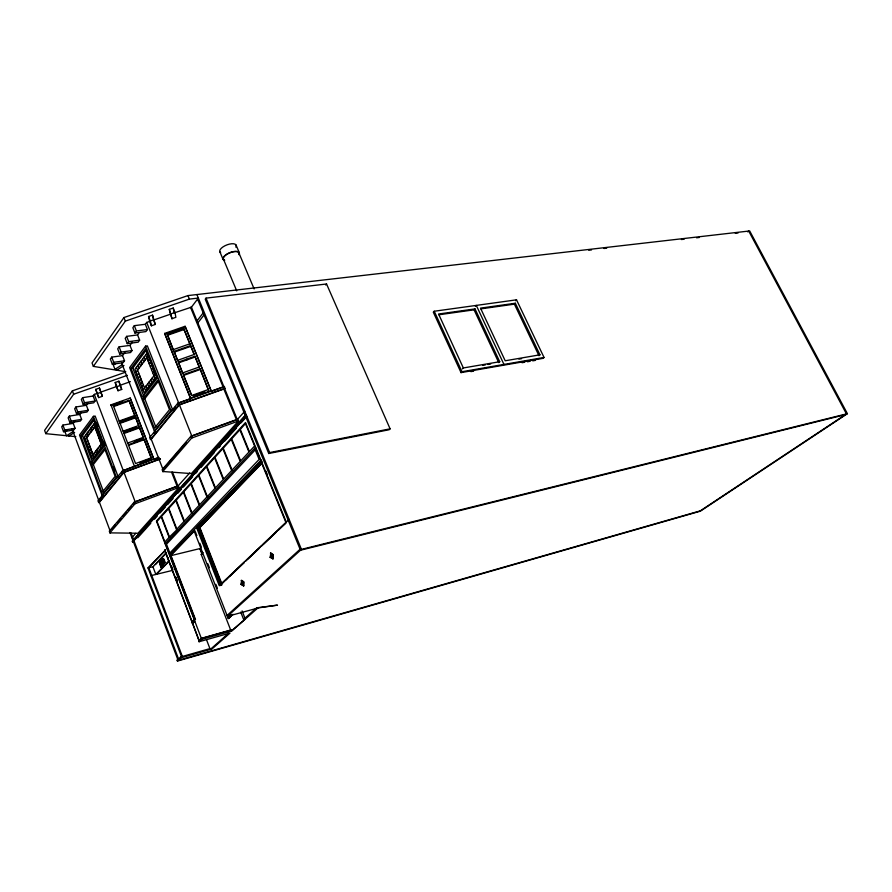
<?xml version="1.0" encoding="UTF-8"?>
<svg xmlns="http://www.w3.org/2000/svg" width="892" height="892" viewBox="0 0 892 892"><rect width="100%" height="100%" fill="white"/><g stroke="black" fill="none" stroke-linecap="round" stroke-linejoin="round"><path stroke-width="1.34" d="M161.452 560.466L161.363 560.589A1.672 0.78 77.5 0 0 161.218 560.934A1.583 0.736 77.5 0 0 161.184 561.67C161.118 561.837 163.191 561.213 162.266 564.29L163.292 562.897L163.649 564.246L162.444 565.506L161.998 560.789A1.327 0.624 77.5 0 0 161.485 560.388M241.018 584.327L241.609 580.302L243.951 581.896L243.795 585.832L241.018 584.327L243.795 585.832M243.36 585.944L243.516 582.008L241.175 580.413M270.209 557.255L270.845 553.073L273.32 554.668L273.13 558.76L270.209 557.255L273.13 558.76M270.655 557.143L270.845 553.073M272.696 558.86L272.885 554.779L270.399 553.185M162.266 564.29L162.299 560.722A1.327 0.624 77.5 0 0 161.798 560.321L161.307 560.421M161.073 566.766C160.66 565.729 156.613 555.092 161.775 565.829C163.637 565.227 160.75 559.775 161.352 562.283M160.181 561.804L160.081 563.175M163.024 558.816L162.779 559.875M124.735 372.455L72.386 390.852L44.6 430.39L45.804 433.657L75.831 436.656M209.921 648.618L180.708 656.947L177.129 660.192L177.463 661.05L700.365 511.172L847.4 413.676L749.681 230.95L187.944 295.587L123.932 317.541L92.032 362.921L93.348 366.378L125.783 371.696M45.804 433.657L73.657 394.242L127.344 375.331M93.348 366.378L125.337 321.12L189.383 299.11L198.347 298.062L191.445 307.171L174.096 312.947M73.244 423.377L62.919 425.094L61.704 426.789L63.533 431.706L73.846 429.955L75.073 428.272L73.244 423.377L74.75 421.314M79.756 414.434L69.364 416.118L68.127 417.846L69.977 422.797L80.347 421.069L81.607 419.363L79.756 414.434L81.284 412.327M86.379 405.314L75.931 406.975L74.672 408.737L76.545 413.721L86.981 412.026L88.263 410.287L86.379 405.314L87.94 403.173M93.136 396.026L82.621 397.665L81.339 399.449L83.235 404.477L93.738 402.805L95.043 401.032L93.136 396.026L94.318 394.398L97.094 393.417L98.689 397.587L102.379 396.282L99.458 388.053L95.734 389.369L97.094 393.417M122.527 355.629L111.723 357.123L110.34 359.063L112.336 364.248L123.129 362.709L124.534 360.792L122.527 355.629L124.78 352.518M129.976 345.382L119.115 346.843L117.688 348.817L119.729 354.046L130.578 352.541L132.016 350.578L129.976 345.382L132.284 342.216M137.58 334.935L126.642 336.362L125.192 338.369L127.255 343.632L138.182 342.171L139.643 340.175L137.58 334.935L139.141 332.772M145.329 324.275L134.324 325.658L132.852 327.71L134.937 333.017L145.931 331.59L147.425 329.549L145.329 324.275L146.689 322.413L149.633 321.388L148.563 316.515L152.521 315.144L155.32 324.432L151.384 325.792L149.633 321.388M63.533 431.706L64.748 430.022L75.073 428.272M69.977 422.797L71.215 421.08L81.607 419.363M76.545 413.721L77.805 411.97L88.263 410.287M83.235 404.477L84.517 402.693L95.043 401.032M112.336 364.248L113.741 362.319L124.534 360.792M119.729 354.046L121.145 352.072L132.016 350.578M127.255 343.632L128.704 341.625L139.643 340.175M134.937 333.017L136.42 330.965L147.425 329.549M101.956 495.027L116.462 477.276L118.212 476.941L95.143 416.051L93.404 416.341L79.511 435.04L101.956 495.027L102.814 494.859M154.327 430.936L170.985 410.543L172.814 410.242L147.37 345.895L145.541 346.141L129.63 367.571L154.327 430.936L155.23 430.78M80.759 435.853L93.392 418.883L103.873 446.624L90.995 463.193L80.759 435.853L82.477 435.552L94.34 419.653M131.024 368.351L145.496 348.906L157.07 378.208L142.285 397.23L131.024 368.351L132.819 368.084L146.511 349.731M85.387 439.544L96.169 425.228L96.882 427.112M136.063 372.198L148.418 355.774L147.247 352.797L134.915 369.255L144.147 392.881L156.691 376.725L152.354 365.731M86.435 442.343L87.773 440.581M95.868 429.855L97.239 428.048L99.38 433.702L97.997 435.508M137.223 375.142L138.739 373.124M148.027 360.836L149.6 358.751M87.483 445.13L88.821 443.369M96.938 432.676L98.31 430.869M138.371 378.085L139.899 376.067M149.209 363.813L150.781 361.739M88.531 447.929L89.869 446.178M139.52 381.04L141.059 379.033M150.38 366.802L151.952 364.728L148.808 356.767M206.041 298.129L205.238 299.177L268.748 453.504L389.146 429.743L390.094 428.84L326.55 283.99L206.041 298.129L269.64 452.567L268.748 453.504M89.579 450.728L90.928 448.977M99.068 438.329L100.45 436.534M140.68 383.995L142.218 381.988M151.562 369.79L153.134 367.727M90.638 453.526L91.976 451.787M100.138 441.161L101.521 439.377L102.234 441.261M141.839 386.95L143.378 384.954M152.744 372.778L154.316 370.715M91.686 456.336L102.591 442.209L103.673 445.052L92.735 459.146L84.35 436.768L95.098 422.407L95.812 424.28M142.999 389.916L155.509 373.726M197.032 320.864L203.198 312.891M197.857 322.893L204.034 314.932M91.62 464.866L104.52 448.319L115.135 476.395L101.978 492.54L91.62 464.866L93.337 464.542L105.457 449.033M142.965 398.992L157.773 380.003L169.491 409.684L154.383 428.238L142.965 398.992L144.772 398.702L157.951 381.832M160.393 458.7L123.107 472.57L98.756 502.731L97.953 500.802L122.46 470.842L158.776 457.34M225.141 388.254L178.511 405.013L150.492 439.678L149.655 437.593L177.798 403.184L224.405 386.448L224.717 388.734L179.437 404.857L151.239 439.198L163.024 469.526L186.428 442.332M102.87 495.673L98.811 500.624L72.074 428.929M121.624 472.76L123.33 470.675L153.758 458.845L130.176 398.01L110.942 404.857L111.154 405.514L122.683 401.4M153.736 433.534L155.331 431.594M172.814 410.242L175.334 407.153M110.084 533.104L109.281 531.175L134.324 502.051L178.3 485.716L178.969 487.445L137.981 533.238L109.917 532.87L134.982 503.79L178.969 487.445M162.968 471.801L162.121 469.705L190.91 436.221L237.685 419.173L238.432 421.002L191.379 473.585L162.823 471.5L191.646 438.072L238.432 421.002M111.935 528.911L115.514 524.741M117.298 522.667L120.877 518.508M122.672 516.423L126.251 512.264M128.035 510.191L131.615 506.032M133.41 503.947L135.194 501.873L177.976 486.084L189.795 472.827M325.68 284.994L326.55 283.99M131.882 537.72L135.751 533.383M193.096 435.597L237.305 419.597L244.776 411.234M201.57 638.17L198.738 640.857L199.083 641.738L201.715 639.352L231.909 630.912L257.721 608.11L227.427 616.339L301.44 549.372L246.66 415.839L132.618 542.024L132.306 541.199L245.389 415.081L246.281 414.914L196.909 294.55M132.964 540.463L186.807 481.189M188.669 479.115L202.629 463.572M204.491 461.498L210.066 455.277M211.928 453.203L225.888 437.649M227.75 435.575L246.281 414.914M132.618 542.024L246.66 415.839M137.714 537.809L150.748 523.314M154.472 519.166L157.271 516.067M160.069 512.956L165.656 506.745M167.518 504.671L173.104 498.461M177.764 493.276L181.489 489.139M183.351 487.065L192.672 476.707M195.46 473.607L197.322 471.533M201.046 467.386L214.091 452.891M218.752 447.717L220.614 445.643M224.338 441.495L236.447 428.037M241.108 422.853L244.832 418.716M169.123 537.374L164.853 541.946L156.981 521.43L161.196 516.769L169.123 537.374L169.959 537.185M176.493 529.502L168.465 508.741L161.552 516.379L169.48 536.995L177.33 529.313M191.635 513.324L184.365 521.084L176.226 500.156L183.395 492.239L191.635 513.324L192.482 513.134M206.955 496.944L199.607 504.794L191.256 483.542L198.492 475.548L206.955 496.944L207.814 496.755M231.664 470.53L223.669 479.071L214.972 457.328L222.844 448.62L231.664 470.53L232.533 470.352M165.154 543.797L255.658 447.305M181.533 656.713L147.983 567.903L165.689 549.84M165.879 553.062L152.911 566.721L155.844 574.459L168.878 560.901M155.431 564.614L166.548 552.906M261.3 459.982L169.826 554.913L165.444 543.496M162.924 563.03L163.336 564.324L160.75 567.011L159.768 563.253M201.715 639.352L194.768 621.077C191.747 625.626 190.754 620.921 194.612 619.594L170.093 555.616L194.846 530.439L170.64 555.716L194.657 618.368M260.72 460.919L285.897 522.444L219.265 585.709L196.664 527.852L261.612 460.74L197.511 527.651L220.123 585.498L221.406 585.163L198.793 527.362L261.992 461.465M163.292 562.897L162.578 564.212M162.088 565.706L161.463 565.907L159.869 561.882M162.132 565.829L160.75 567.011M261.479 462.379L199.217 527.272L196.664 527.852M221.829 585.052L199.518 527.852L261.925 462.859M199.518 527.852L261.412 463.773M156.513 574.292L168.621 561.715M170.64 555.716L200.633 548.402L199.819 548.591L202.027 554.255L201.213 554.445L231.095 631.135L244.631 619.672L244.274 618.792L256.361 608.099M434.237 311.241L433.311 312.178L461.03 372.622L543.061 358.339L544.042 357.469L516.524 299.823L434.237 311.241L461.989 371.719L461.03 372.622M201.213 554.445L203.075 552.572M475.369 306.324L476.306 305.41L503.958 364.427L502.977 365.319M474.076 309.825L475.023 308.9L499.721 361.717L498.751 362.609L474.076 309.825L438.987 314.764M515.565 300.738L516.524 299.823M514.394 304.15L515.353 303.235L539.939 354.815L538.958 355.685L514.394 304.15L480.899 308.866M289.131 519.378L286.276 522.099L245.501 422.496L156.435 521.051L194.311 619.884M221.45 583.892L227.438 578.206M229.434 576.31L244.386 562.116M247.385 559.273L261.345 546.027M263.341 544.131L286.276 522.355M220.123 585.498L223.87 581.885M225.174 580.703L244.363 562.495M245.824 561.057L259.516 548.112M261.78 545.915L275.684 532.78M278.739 529.826L285.786 523.203M191.791 622.07L195.448 619.371L170.93 555.415L170.093 555.616M462.39 368.864L463.349 367.961L499.721 361.717M192.248 623.263L194.768 621.077M198.994 640.746L201.358 638.226M201.469 638.516L198.738 640.857M177.129 660.192L178.668 659.311L134.09 541.098L133.276 541.288L129.92 532.513M300.091 549.249L227.07 615.435L227.928 615.201M177.463 661.05L181.031 657.817L212.006 648.963L230.036 633.052L199.083 641.738M231.63 614.599L228.72 617.219L231.061 615.357M193.999 530.628L228.263 618.546L233.013 614.265M231.53 615.87L228.675 618.435L227.761 616.116M747.73 231.887L748.711 231.061L846.452 413.91L699.428 511.439M161.619 560.343L161.051 560.667A1.672 0.78 77.5 0 0 160.872 561.224A1.583 0.736 77.5 0 0 160.872 561.748L160.973 562.373M164.251 563.432L164.44 561.057L162.913 558.771M115.492 363.657L113.329 365.107L114.99 369.377L117.51 369.79L123.988 365.475M114.99 369.377L122.55 364.326M67.268 430.267L64.993 431.761L66.499 435.82L73.322 431.338M68.963 436.065L74.638 432.341M139.654 462.725L151.406 458.421L143.98 439.065L128.348 444.751L128.537 445.364L144.158 439.689M130.176 398.01L153.915 459.447L158.854 457.641M160.471 459.001L123.988 472.403L99.436 502.296L110.14 530.985M134.391 441.306L143.5 437.994M123.129 431.159L138.739 425.529L135.472 417.099L119.885 422.697L120.085 423.332L135.662 417.746L135.472 417.099M124.624 431.315L136.32 427.101M123.787 432.854L139.397 427.212L143.322 437.37L127.69 443.045L127.879 443.67L123.787 432.854L123.977 433.479L139.565 427.848L139.397 427.212M128.983 400.33L129.173 400.987L113.641 406.529L113.44 405.871L128.983 400.33L134.826 415.416L119.238 421.013L119.439 421.648L133.711 416.531M208.438 389.492L191.747 395.49L183.417 374.685L200.053 368.775L208.55 390.228L200.053 368.775M193.163 395.758L204.703 391.61M190.62 398.746L190.498 398.022L211.148 390.596L185.101 326.294L164.652 333.418L190.62 398.746L179.905 402.604M223.045 387.083L211.248 391.332L185.101 326.294M182.693 372.889L199.329 366.98L194.991 356.243L178.378 362.107L182.838 373.637L178.378 362.107M191.39 395L183.551 375.432L200.176 369.522M178.523 362.877L195.114 357.012L194.991 356.243M99.458 388.053L100.785 392.112L116.439 386.582L115.213 382.501L118.915 381.196L121.713 389.436L118.045 390.741L116.439 386.582M130.399 381.653L120.119 385.288L121.713 389.436M95.734 389.369L97.328 393.573L101.052 392.257M118.045 390.741L116.83 386.682L120.531 385.366M174.085 351.381L190.665 345.561L194.266 354.458L177.664 360.323L177.809 361.082L174.085 351.381L177.664 360.323M174.23 352.162L190.799 346.341L190.665 345.561M173.371 349.608L189.951 343.788L183.864 328.735L167.328 334.5L173.516 350.378L167.328 334.5M164.808 334.21L183.964 327.542M167.484 335.292L183.997 329.538L183.864 328.735M171.966 318.678L175.869 317.329L174.988 312.434L173.204 308.019L169.279 309.379L171.966 318.678L169.279 309.379M151.384 325.792L150.324 320.942L154.283 319.581M171.052 313.783L174.988 312.434M153.558 320.038L170.194 314.296M177.843 659.545L178.668 659.311M178.177 660.403L700.309 510.848M198.894 640.467L192.494 623.029M201.38 638.337L230.827 630.008M201.257 638.572L231.574 630.031M244.274 618.792L245.099 618.569L242.089 610.897M228.263 618.546L229.077 618.323M194.612 619.594L195.448 619.371M192.036 621.836L164.853 550.029M301.44 549.372L847.4 413.676M845.371 414.635L300.493 550.23L245.802 416.798M150.904 575.652L172.312 570.445M147.983 567.903L153.58 566.565M167.596 558.214L168.432 558.024M169.48 536.995L170.327 536.806M132.306 541.199L133.131 541.009M269.64 452.567L390.094 428.84M90.995 463.193L92.712 462.881M246.694 416.642L244.91 416.965L244.531 416.04L245.423 415.884L197.556 299.11M461.989 371.719L544.042 357.469M470.887 371.63L473.596 371.161M522.032 362.709L524.708 362.241M527.384 361.773L530.049 361.305M532.725 360.847L535.39 360.379M539.939 354.815L505.195 360.781L480.498 308.13L515.353 303.235M482.594 365.385L485.281 364.928M487.98 364.46L490.667 363.992M518.91 359.13L521.586 358.673M475.023 308.9L438.563 314.017L463.349 367.961M588.742 250.251L591.508 249.927M603.951 248.489L606.716 248.177M681.376 239.547L684.142 239.223M696.585 237.796L699.35 237.473M735.298 233.314L738.063 233.002M164.396 563.376L162.835 560.399M236.068 245.055L239.279 252.648M239.045 253.25L254.131 288.93M223.323 258.892L236.715 290.859M219.911 251.879L223.089 259.494M245.389 415.081L245.768 415.995M265.805 470.987L267.377 474.834M255.302 447.684L260.408 460.16M187.944 295.587L189.383 299.11M191.445 307.171L223.981 386.938M224.717 388.734L237.305 419.597M223.457 386.593L224.193 388.399M190.498 307.283L223.736 388.522M223.78 388.89L237.071 421.247M183.997 329.538L190.074 344.568L189.951 343.788M190.799 346.341L193.876 353.957M195.114 357.012L199.451 367.738M164.652 333.418L190.498 398.022M154.004 321.131L155.32 324.432M148.563 316.515L150.324 320.942M178.634 402.671L179.359 404.5M191.758 435.72L192.494 437.571M146.689 322.413L178.712 403.039M179.437 404.857L191.825 436.054M177.798 403.184L178.511 405.013M190.91 436.221L191.646 438.072M145.541 346.141L170.985 410.543M134.324 325.658L136.42 330.965M145.686 354.882L155.096 378.777M144.125 356.956L145.296 359.933M152.342 377.818L153.524 380.817M142.575 359.03L143.746 361.996M150.77 379.858L151.941 382.846M240.751 612.135L243.806 619.895M123.932 317.541L125.337 321.12M141.036 361.093L142.196 364.048M149.198 381.887L150.369 384.865M139.498 363.144L140.657 366.099M147.637 383.906L148.808 386.883M126.642 336.362L128.704 341.625M137.959 365.185L139.119 368.14M146.087 385.913L147.247 388.89M199.942 527.752L221.874 583.781M136.431 367.225L145.697 390.897M132.819 368.084L144.08 396.94M144.772 398.702L155.687 426.644M172.524 472.136L178.645 487.812M195.348 531.721L196.853 535.568M199.864 543.284L201.369 547.13M207.881 563.833L209.386 567.68M215.897 584.383L217.403 588.229M171.621 472.314L177.675 487.712M200.343 548.703L202.105 553.23M119.115 346.843L121.145 352.072M227.917 632.684L228.252 633.554L210.256 649.465L206.476 639.653M121.568 362.854L150.547 437.426M143.98 439.065L151.239 457.819L135.562 463.561L128.348 444.751M129.173 400.987L135.004 416.062L134.826 415.416M135.662 417.746L138.918 426.164M139.565 427.848L143.01 436.723M111.723 357.123L113.741 362.319M115.213 382.501L116.83 386.682M113.44 405.871L119.439 421.648M119.885 422.697L123.33 431.784M194.043 619.951L194.501 621.144M110.942 404.857L134.536 466.561M177.263 580.937L175.802 577.113L177.218 580.982M171.364 565.673L172.825 569.509M199.094 640.4L164.574 550.331L165.41 550.13L148.808 567.702L182.358 656.479M100.785 392.112L102.379 396.282M94.318 394.398L135.762 503.333M122.46 470.842L123.107 472.57M134.324 502.051L134.982 503.79M96.559 422.373L97.986 426.153M103.717 441.272L105.144 445.052M113.507 467.129L114.945 470.954M93.404 416.341L116.462 477.276M99.737 434.649L101.164 438.429M93.738 424.224L102.29 446.836M180.708 656.947L181.031 657.817M82.621 397.665L84.517 402.693M92.378 426.03L93.448 428.851M99.837 445.788L100.907 448.62M131.068 533.07L133.789 540.273M91.029 427.837L92.088 430.646M98.466 447.561L99.536 450.393M133.432 541.834L177.954 659.957M89.679 429.643L90.739 432.442M97.094 449.323L98.165 452.155M88.341 431.427L89.401 434.226M95.734 451.084L96.804 453.905M72.386 390.852L73.657 394.242M87.003 433.211L88.052 436.01M94.385 452.846L95.444 455.667M75.931 406.975L77.805 411.97M85.677 434.995L94.084 457.406M82.477 435.552L92.233 461.577M93.337 464.542L103.706 492.194M69.364 416.118L71.215 421.08M62.919 425.094L64.748 430.022M97.328 393.573L98.689 397.587M118.915 381.196L119.818 384.262M153.758 458.845L153.915 459.447M152.521 315.144L153.301 318.812M183.417 374.685L183.551 375.432M173.204 308.019L173.873 311.709M182.392 348.471L182.525 349.251M186.696 359.175L186.829 359.944M224.717 260.252A8.374 3.49 -21.8 0 1 229.512 252.96A8.374 3.49 -21.8 0 1 238.933 254.242M223.836 260.208A8.797 3.668 -21.8 0 1 230.493 252.391A8.797 3.668 -21.8 0 1 239.056 254.733M220.647 252.614A8.786 3.713 -21.7 0 1 227.282 244.754A8.786 3.713 -21.7 0 1 235.856 247.162M241.955 582.364L242.591 583.981L241.955 582.364M271.213 555.192L271.882 556.853L271.213 555.192M164.975 562.328C161.229 566.833 162.444 552.003 164.975 562.328M164.396 562.874L162.879 559.061L164.418 562.986M175.858 500.568L168.822 508.34L176.85 529.112L183.986 521.486L175.858 500.568M190.877 483.966L183.763 491.827L192.014 512.911L199.228 505.207L190.877 483.966M206.453 466.739L198.883 475.113L207.345 496.521L215.028 488.314L206.453 466.739M214.571 457.774L206.844 466.304L215.429 487.879L223.268 479.506L214.571 457.774M231.273 439.299L223.256 448.174L232.076 470.084L240.227 461.387L231.273 439.299M239.881 429.788L231.697 438.842L240.65 460.93L248.957 452.043L239.881 429.788M245.456 423.633L240.305 429.32L249.392 451.586L254.61 446L245.456 423.633M255.212 449.858L166.503 544.231L169.87 553.007L259.126 459.425L255.212 449.858M257.42 607.72L256.74 608.132L277.49 605.133L257.42 607.72"/></g></svg>
